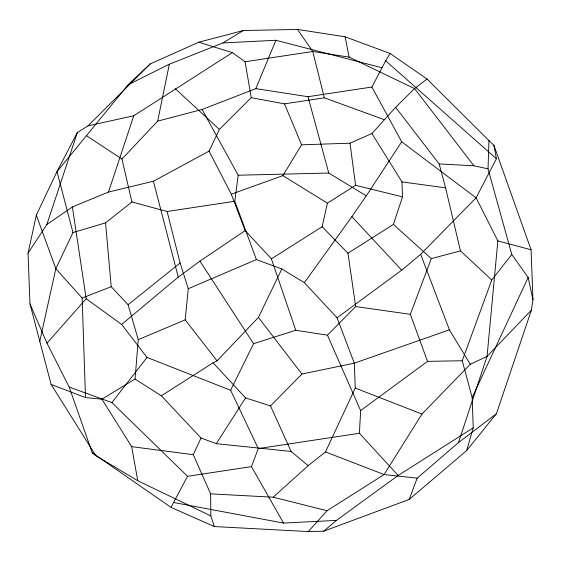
<?xml version="1.0" encoding="UTF-8"?>
<svg xmlns="http://www.w3.org/2000/svg" width="561" height="561" viewBox="0 0 561 561"><rect width="100%" height="100%" fill="white"/><g stroke="black" fill="none" stroke-linecap="round" stroke-linejoin="round"><path stroke-width="0.84" d="M532.95 299.742L528.146 277.464L511.779 254.47L488.021 168.826L488.954 140.594L427.068 79.045L390.07 53.463L345.106 36.795L297.54 29.431L243.194 30.539L198.748 42.215L150.236 63.891L128.181 84.725L56.991 171.617L36.325 215.151L28.05 253.151L29.957 303.852L51.114 384.446L95.84 455.707L137.754 480.735L210.817 515.889L214.323 526.548L308.255 531.569L323.655 531.19L409.193 499.451L466.64 450.595L496.401 413.773L531.386 310.191L532.95 299.742L531.071 249.778L493.897 145.285L488.954 140.594M398.156 475.448L359.426 433.274L360.618 410.575L327.463 335.183L295.773 330.275L253.558 343.683L230.641 390.288L258.284 448.576L251.468 466.626L283.55 523.076L336.46 520.405L398.156 475.448L473.239 427.84L472.166 397.567L462.236 360.744L491.752 279.995L511.779 254.47M51.114 384.446L85.489 397.56L101.885 399.187L135.061 379.04L138.244 339.65L128.111 304.728L111.218 286.692L105.559 222.85L131.919 201.967L167.115 211.504L234.807 201.245L238.194 175.228L202.107 109.458L157.662 121.141L121.947 159.029L131.919 201.967M390.07 53.463L385.673 60.826L371.901 87.032L401.704 141.807L476.079 197.823L497.859 240.893L487.067 356.389L458.456 442.622L417.174 478.161L409.193 499.451M135.061 379.04L161.323 395.8L201.02 438.029L193.257 454.676L210.62 493.855L273.2 497.2L308.192 465.644L325.492 451.942L355.26 388.079L354.328 363.17L337.049 317.792L304.357 282.667L281.839 268.964L258.404 317.435L217.051 360.842L185.186 319.868L188.265 288.712L180.102 262.983L167.115 211.504M157.662 121.141L169.338 64.213L222.969 42.938L243.194 30.539M39.67 341.803L55.827 268.677L72.972 232.563L56.991 171.617L77.327 132.557L87.965 125.867L150.236 63.891M295.773 330.275L271.405 258.824L322.168 226.7L327.414 203.159L355.562 185.312L402.525 196.869L393.387 224.421L347.953 253.228L355.695 306.565L327.463 335.183M466.64 450.595L473.239 427.84M28.05 253.151L46.822 224.533L77.327 132.557M46.822 224.533L72.369 206.953L108.462 192.072L133.77 115.762L232.373 52.622L245.073 61.745L312.765 51.493L349.131 57.124L414.544 88.589L473.94 165.783L488.021 168.826M462.236 360.744L427.517 361.368L410.35 314.328L431.318 258.614L460.455 250.858L491.752 279.995M202.107 109.458L255.844 88.638L275.879 40.266L381.943 67.748M472.166 397.567L528.146 277.464M108.462 192.072L153.419 181.224L209.078 151.112L219.379 129.409L251.244 97.691L245.073 61.745M493.897 145.285L496.415 158.756L476.079 197.823L420.666 254.301L401.69 270.185L337.049 317.792M29.957 303.852L46.97 343.157L69.171 387.062L92.277 452.811L171 507.361L187.528 476.303L251.468 466.626M209.078 151.112L231.293 194.19L282.877 175.635L301.587 144.808L284.49 103.855L251.244 97.691M531.386 310.191L487.067 356.389L470.272 364.257L421.963 414.06L384.089 474.557L327.056 510.72L308.255 531.569M201.02 438.029L216.301 443.66L245.578 397.91L270.514 405.926L291.103 451.43L308.192 465.644M304.357 282.667L351.887 216.672L366.263 195.852L401.704 141.807M69.171 387.062L111.877 402.588L147.01 357.413L230.641 390.288M46.97 343.157L86.205 298.754L72.369 206.953M301.587 144.808L350.015 143.202L371.943 133.539L395.624 107.347L414.544 88.589L427.068 79.045M270.514 405.926L301.951 374.033L354.328 363.17L449.41 329.819L470.272 364.257M323.655 531.19L336.46 520.405M86.205 298.754L121.653 324.447L178.258 277.092L199.94 261.124L245.164 230.62L231.293 194.19M128.111 304.728L180.102 262.983M458.456 442.622L496.401 413.773M360.618 410.575L427.517 361.368M161.323 395.8L213.103 362.813L217.051 360.842M128.181 84.725L169.338 64.213M188.265 288.712L256.398 259.596L281.839 268.964M138.244 339.65L185.186 319.868M36.325 215.151L55.827 268.677L82.151 298.038L111.218 286.692M72.972 232.563L105.559 222.85M87.965 125.867L133.77 115.762M255.844 88.638L307.968 96.709L371.901 87.032M284.49 103.855L324.335 97.817L384.257 119.661M258.284 448.576L359.426 433.274M222.969 42.938L275.879 40.266M238.194 175.228L328.788 173.054L366.263 195.852M395.624 107.347L439.172 163.938L473.94 165.783M216.301 443.66L291.103 451.43M417.174 478.161L384.089 474.557L325.492 451.942M101.885 399.187L131.688 446.661L193.257 454.676M371.943 133.539L401.964 181.904L445.588 187.851L460.455 250.858M355.695 306.565L410.35 314.328M173.756 502.516L283.55 523.076M273.2 497.2L327.056 510.72M497.859 240.893L531.071 249.778M198.748 42.215L232.373 52.622M355.26 388.079L421.963 414.06M171 507.361L214.323 526.548M282.877 175.635L327.414 203.159M86.191 135.503L121.947 159.029M92.277 452.811L95.84 455.707M385.673 60.826L496.415 158.756M393.387 224.421L431.318 258.614M175.348 88.778L219.379 129.409M111.877 402.588L187.528 476.303M322.168 226.7L347.953 253.228M351.887 216.672L401.69 270.185M245.164 230.62L271.405 258.824M213.103 362.813L245.578 397.91M258.404 317.435L301.951 374.033M121.653 324.447L147.01 357.413M297.54 29.431L312.765 51.493L324.335 97.817M199.94 261.124L253.558 343.683M420.666 254.301L449.41 329.819M234.807 201.245L256.398 259.596M307.968 96.709L328.788 173.054M439.172 163.938L445.588 187.851M153.419 181.224L178.258 277.092M345.106 36.795L349.131 57.124M131.688 446.661L137.754 480.735M350.015 143.202L355.562 185.312M401.964 181.904L402.525 196.869M82.151 298.038L85.489 397.56M210.62 493.855L210.817 515.889"/></g></svg>
